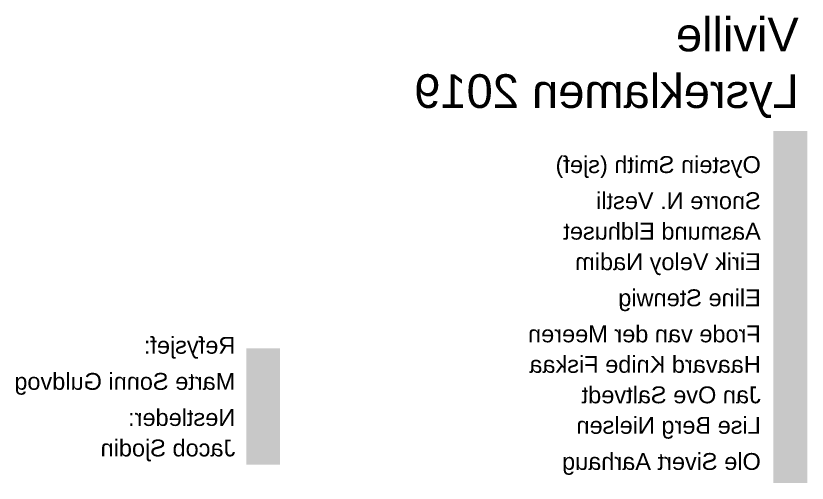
# Model space of a CAD drawing. Header units: inches. Extents: x -30 to 118, y 20 to 51.
# Drawn here: x -30.29 to 16.7, y 20.5 to 48.23 of the extents above; entities that cross this region are included whole.
import ezdxf

# ---------------------------------------------------------------- set-up
doc = ezdxf.new("R2010")
doc.units = ezdxf.units.IN
doc.layers.add('Mechanical 1', color=6, linetype='Continuous')
doc.styles.add('Arial', font='', dxfattribs={"height": 0.2})
doc.styles.get('Arial').set_extended_font_data('Arial')

msp = doc.modelspace()

# ---------------------------------------------------------------- hatches: boundary and pattern name
at = {"layer": 'Mechanical 1'}
for points in [[(14.7, 20.5), (16.7, 20.5), (16.7, 41.4), (14.7, 41.4)], [(-16.6, 21.6), (-14.6, 21.6), (-14.6, 28.5), (-16.6, 28.5)]]:
    msp.add_hatch(color=6, dxfattribs=at).paths.add_polyline_path(points)

# ---------------------------------------------------------------- texts
at = {"layer": 'Mechanical 1', "style": 'Arial', "text_generation_flag": 2}
for s, height, p in [('Viville', 2, (16.2, 46.126)), ('Lysreklamen 2019', 2, (16.2, 42.766)), ('Oystein Smith (sjef)', 1, (13.946, 38.903)), ('Snorre N. Vestli', 1, (13.946, 36.761)), ('Aasmund Eldhuset', 1, (13.946, 34.951)), ('Eirik Veloy Nadim', 1, (13.946, 33.142)), ('Eline Stenwig', 1, (13.946, 31)), ('Frode van der Meeren', 1, (13.946, 28.857)), ('Refysjef:', 1, (-17.254, 28.181)), ('Haavard Knibe Fiskaa', 1, (13.946, 27.048)), ('Marte Sonni Guldvog', 1, (-17.254, 26.039)), ('Jan Ove Saltvedt', 1, (13.946, 25.239)), ('Nestleder:', 1, (-17.254, 23.896)), ('Lise Berg Nielsen', 1, (13.946, 23.43)), ('Jacob Sjodin', 1, (-17.254, 22.087)), ('Ole Sivert Aarhaug', 1, (13.946, 21.287))]:
    msp.add_text(s, height=height, rotation=360, dxfattribs=at).set_placement(p)

doc.saveas('drawing.dxf')
